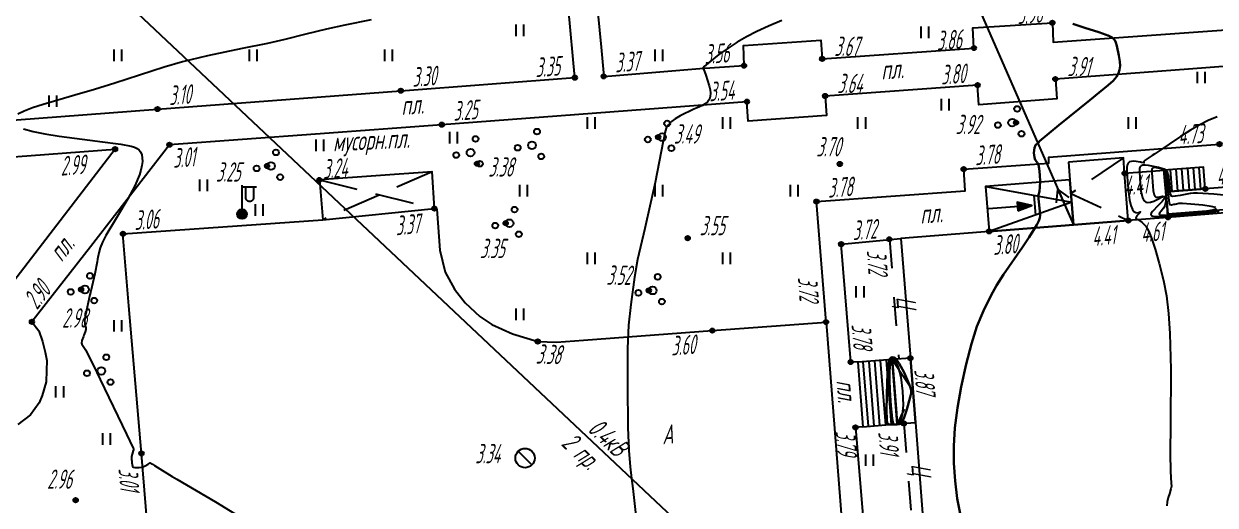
# Model space of a CAD drawing. Extents: x 1233805 to 1234355, y 654698 to 655114.
# Drawn here: x 1233992.5 to 1234054.2, y 654755.6 to 654780.5 of the extents above; entities that cross this region are included whole.
import ezdxf

# ---------------------------------------------------------------- set-up
doc = ezdxf.new("R2010")
doc.units = 0
doc.linetypes.add('ИИDash_15_15', pattern=[3, 1.5, -1.5])
doc.linetypes.add('ИИDash_20_10', pattern=[3, 2, -1])
for name, color, linetype, lineweight in [('ИИ_ГОРИЗОНТАЛИ_ОСН', 32, 'Continuous', 25), ('ИИ_ГОРИЗОНТАЛИ_УТОЛЩ', 32, 'Continuous', 30), ('ИИ_ДОРОГИ_АД', 7, 'Continuous', 25), ('ИИ_ЛЭП_НН', 250, 'Continuous', 25), ('ИИ_ОТМЕТКИ', 7, 'Continuous', 25), ('ИИ_СООРУЖЕНИЕ', 7, 'Continuous', 25), ('ИИ_СТРОЕНИЕ', 7, 'Continuous', 25), ('ИИ_ТРУБОПРОВОДЫ', 7, 'Continuous', 25), ('ИИ_УГОДЬЯ', 7, 'Continuous', 25)]:
    doc.layers.add(name, color=color, linetype=linetype, lineweight=lineweight)
doc.styles.add('VNIPISIMPLEXCUR', font='simplex.shx', dxfattribs={"width": 0.8, "oblique": 15})
doc.styles.add('ГОСТ 2.304 КУРСИВ', font='cs_gost2304.shx', dxfattribs={"oblique": 15})

# ---------------------------------------------------------------- blocks, each defined once
blk = doc.blocks.new('ИИ05401')
at = {"color": 0, "linetype": 'Continuous', "lineweight": 25}
for points in [[(-0.4, 1.2), (-0.4, 0)], [(0.4, 1.2), (0.4, 0)]]:
    blk.add_lwpolyline(points, dxfattribs=at)
blk = doc.blocks.new('ИИ05394')
at = {"color": 0, "linetype": 'Continuous', "lineweight": 25}
for centre, radius in [((0.52, 1.41), 0.3), ((-1.48, -0.25), 0.3), ((0, 0), 0.4), ((0.96, -1.15), 0.3)]:
    blk.add_circle(centre, radius, dxfattribs=at)
blk = doc.blocks.new('ИИ0511013')
at = {"linetype": 'Continuous', "lineweight": 25}
h = blk.add_hatch(color=0, dxfattribs=at)
edge = h.paths.add_edge_path()
edge.add_arc((0, 0), 0.5, 0, 360)
at = {"color": 0, "linetype": 'Continuous', "lineweight": 25, "flags": 128}
for points in [[(0, 0.5), (0, 3)], [(0, 2.81), (1.5, 2.81)], [(1.18, 2.81), (1.18, 1.71), (1.17, 1.62), (1.14, 1.53), (1.1, 1.46), (1.03, 1.39), (0.96, 1.35), (0.87, 1.32), (0.78, 1.31), (0.69, 1.32), (0.61, 1.35), (0.53, 1.39), (0.47, 1.46), (0.42, 1.53), (0.39, 1.62), (0.38, 1.71), (0.38, 2.81)]]:
    blk.add_lwpolyline(points, dxfattribs=at)
at = {"color": 0, "linetype": 'Continuous', "lineweight": 25}
blk.add_circle((0, 0), 0.5, dxfattribs=at)
blk = doc.blocks.new('ИИ04101')
at = {"linetype": 'Continuous'}
blk.add_hatch(color=0, dxfattribs=at).paths.add_polyline_path([(5, -0.44), (7.5, 0), (5, 0.44)])
at = {"color": 0, "linetype": 'Continuous', "flags": 128}
blk.add_lwpolyline([(7.5, 0), (0, 0)], dxfattribs=at)
blk.add_lwpolyline([(5, -0.44), (7.5, 0), (5, 0.44)], close=True, dxfattribs=at)
blk = doc.blocks.new('ИИ051171')
at = {"color": 0, "linetype": 'Continuous', "lineweight": 25, "flags": 128}
blk.add_lwpolyline([(0.71, -0.71), (-0.71, 0.71)], dxfattribs=at)
at = {"color": 0, "linetype": 'Continuous', "lineweight": 25}
blk.add_circle((0, 0), 1, dxfattribs=at)
at = {"color": 0, "linetype": 'Continuous', "style": 'VNIPISIMPLEXCUR', "oblique": 15, "width": 0.8}
for tag, p in [('NUMBER', (1.7, -1)), ('HATCH', (1.7, -4.4)), ('HEIGHT', (1.7, -7.8)), ('TOP1', (1.7, -11.2)), ('TOP2', (1.7, -14.6)), ('TOP3', (1.7, -18)), ('TOP4', (1.7, -21.4)), ('TOP5', (1.7, -24.8)), ('BOTTOM', (1.7, -28.2))]:
    blk.add_attdef(tag, p, '', height=2, dxfattribs=at)
blk = doc.blocks.new('ИИ051144')
at = {"color": 0, "linetype": 'Continuous', "lineweight": 25, "flags": 128}
for points in [[(4, 0), (0, 0)], [(2.78, 0.71), (4, 0), (2.78, -0.71)]]:
    blk.add_lwpolyline(points, dxfattribs=at)
blk = doc.blocks.new('PICKET')
at = {"color": 0, "linetype": 'Continuous', "lineweight": 25}
for p, q in [((-0.23, 0), (0.23, 0)), ((0, 0.23), (0, -0.23))]:
    blk.add_line(p, q, dxfattribs=at)
blk.add_circle((0, 0), 0.23, dxfattribs=at)
at = {"color": 0, "linetype": 'Continuous', "style": 'VNIPISIMPLEXCUR', "oblique": 15, "width": 0.8}
blk.add_attdef('OTMETKA', (1.25, 0.3), '', height=2, dxfattribs=at)
at = {"color": 8, "linetype": 'Continuous', "style": 'VNIPISIMPLEXCUR', "oblique": 15, "width": 0.8, "flags": 1}
blk.add_attdef('NOMER', (1.25, -2.7), '', height=2, dxfattribs=at)

msp = doc.modelspace()

# ---------------------------------------------------------------- linework, layer by layer
at = {"layer": 'ИИ_ГОРИЗОНТАЛИ_ОСН', "flags": 128}
for points, elevation in [([(1234010.492, 654780.72), (1234009.117, 654780.448), (1234008.167, 654780.238), (1234007.104, 654779.969), (1234006.024, 654779.694), (1234005.114, 654779.486), (1234003.814, 654779.224), (1234002.005, 654778.854), (1234000.718, 654778.544), (1233999.768, 654778.267), (1233998.497, 654777.85), (1233997.223, 654777.429), (1233996.169, 654777.105), (1233995.139, 654776.811), (1233993.504, 654776.333), (1233992.959, 654776.154), (1233992.53, 654775.992), (1233992.194, 654775.839)], 3), ([(1234031.74, 654780.68), (1234031.056, 654780.394), (1234030.446, 654780.114), (1234029.914, 654779.841), (1234029.437, 654779.565), (1234028.959, 654779.255), (1234028.483, 654778.915), (1234028.012, 654778.546), (1234027.721, 654778.293), (1234027.677, 654778.236), (1234027.674, 654778.195), (1234027.733, 654778.032), (1234027.802, 654777.855), (1234027.99, 654777.301), (1234028.038, 654777.088), (1234028.056, 654776.914), (1234028.042, 654776.752), (1234027.992, 654776.609), (1234027.906, 654776.484), (1234027.783, 654776.372), (1234027.631, 654776.279), (1234027.369, 654776.163), (1234027.194, 654776.088), (1234026.48, 654775.747), (1234026.221, 654775.593), (1234026.027, 654775.449), (1234025.871, 654775.285), (1234025.764, 654775.098), (1234025.69, 654774.864), (1234025.614, 654774.472), (1234025.606, 654774.429), (1234025.19, 654772.296), (1234024.717, 654770.226), (1234024.645, 654769.919), (1234024.278, 654768.308), (1234024.117, 654767.395), (1234023.926, 654765.97), (1234023.813, 654764.899), (1234023.758, 654763.693), (1234023.747, 654761.811), (1234023.779, 654759.615), (1234023.824, 654758.424), (1234023.891, 654757.567), (1234023.965, 654756.964), (1234024.032, 654756.442), (1234024.233, 654754.589)], 3.5), ([(1234054.287, 654775.7), (1234053.821, 654775.5), (1234053.379, 654775.276), (1234052.899, 654775.002), (1234052.386, 654774.681), (1234051.793, 654774.284), (1234051.412, 654774.022), (1234051.053, 654773.778), (1234050.912, 654773.686), (1234050.553, 654773.444), (1234050.479, 654773.375), (1234050.484, 654773.336), (1234050.486, 654773.334), (1234050.496, 654773.318), (1234050.481, 654773.312), (1234050.368, 654773.328), (1234050.315, 654773.339), (1234049.96, 654773.393), (1234049.837, 654773.386), (1234049.746, 654773.357), (1234049.676, 654773.295), (1234049.629, 654773.198), (1234049.606, 654773.067), (1234049.605, 654772.891), (1234049.643, 654772.341), (1234049.693, 654771.807), (1234049.749, 654771.403), (1234049.817, 654771.096), (1234049.895, 654770.891), (1234049.971, 654770.791), (1234050.064, 654770.736), (1234050.172, 654770.728), (1234050.294, 654770.766), (1234050.312, 654770.772), (1234050.27, 654770.73), (1234050.113, 654770.564), (1234050.065, 654770.46), (1234050.09, 654770.419), (1234050.172, 654770.373), (1234050.404, 654770.23), (1234050.587, 654770.024), (1234050.738, 654769.75), (1234050.895, 654769.361), (1234051.065, 654768.845), (1234051.278, 654768.106), (1234051.504, 654767.226), (1234051.657, 654766.418), (1234051.767, 654765.509), (1234051.836, 654764.478), (1234051.876, 654762.604), (1234051.86, 654759.781), (1234051.847, 654758.275), (1234051.861, 654757.335), (1234051.902, 654756.718), (1234051.91, 654756.576), (1234051.883, 654756.425), (1234051.805, 654756.181), (1234051.74, 654755.987), (1234051.683, 654755.758), (1234051.669, 654755.547)], 4.5), ([(1233992.491, 654775.065), (1233992.98, 654774.939), (1233993.592, 654774.816), (1233994.336, 654774.692), (1233996.326, 654774.43), (1233996.445, 654774.416), (1233997.521, 654774.279), (1233998.055, 654774.179), (1233998.237, 654774.122), (1233998.374, 654774.056), (1233998.475, 654773.975), (1233998.551, 654773.873), (1233998.608, 654773.734), (1233998.639, 654773.57), (1233998.642, 654773.38), (1233998.618, 654773.168), (1233998.566, 654772.936), (1233998.488, 654772.683), (1233998.255, 654772.126), (1233997.89, 654771.446), (1233997.299, 654770.465), (1233996.748, 654769.545), (1233996.577, 654769.211), (1233996.458, 654768.919), (1233996.381, 654768.653), (1233996.321, 654768.321), (1233996.298, 654768.179), (1233996.179, 654767.571), (1233995.971, 654766.66), (1233995.926, 654766.47), (1233995.692, 654765.438), (1233995.647, 654765.145), (1233995.656, 654764.967), (1233995.68, 654764.881), (1233995.709, 654764.771), (1233995.713, 654764.684), (1233995.686, 654764.563), (1233995.612, 654764.381), (1233995.588, 654764.327), (1233995.51, 654764.117), (1233995.493, 654763.98), (1233995.513, 654763.915), (1233995.571, 654763.824), (1233995.707, 654763.608), (1233996.279, 654762.447), (1233996.451, 654762.087), (1233997.813, 654759.258), (1233998.173, 654758.536), (1233998.185, 654758.514), (1233998.188, 654758.468), (1233998.187, 654758.464), (1233998.182, 654758.449), (1233998.155, 654758.367), (1233998.147, 654758.346), (1233998.076, 654758.106), (1233998.084, 654757.92), (1233998.091, 654757.876), (1233998.104, 654757.78), (1233998.133, 654757.602), (1233998.163, 654757.553), (1233998.243, 654757.542), (1233998.257, 654757.542), (1233998.278, 654757.541), (1233998.481, 654757.54), (1233998.636, 654757.561), (1233998.793, 654757.617), (1233998.948, 654757.709), (1233998.992, 654757.744), (1233999.045, 654757.77), (1233999.165, 654757.71), (1233999.263, 654757.646), (1233999.413, 654757.548), (1234000.177, 654757.074), (1234000.42, 654756.935), (1234002.422, 654755.754), (1234004.172, 654754.687)], 3), ([(1234055.325, 654771.567), (1234054.105, 654771.687), (1234053.259, 654771.745), (1234053.046, 654771.747), (1234052.912, 654771.731), (1234052.876, 654771.724), (1234052.626, 654771.676), (1234052.451, 654771.643), (1234052.362, 654771.627), (1234052.112, 654771.58), (1234052.107, 654771.578), (1234051.979, 654771.562), (1234051.909, 654771.586), (1234051.871, 654771.664), (1234051.851, 654771.822), (1234051.851, 654771.822), (1234051.82, 654772.204), (1234051.777, 654772.589), (1234051.713, 654772.821), (1234051.661, 654772.903), (1234051.588, 654772.961), (1234051.298, 654773.054), (1234051.277, 654773.059), (1234051.242, 654773.067), (1234050.73, 654773.178), (1234050.558, 654773.197), (1234050.432, 654773.192), (1234050.338, 654773.157), (1234050.278, 654773.091), (1234050.252, 654772.993), (1234050.252, 654772.842), (1234050.297, 654772.225), (1234050.334, 654771.86), (1234050.418, 654771.5), (1234050.492, 654771.358), (1234050.584, 654771.276), (1234050.584, 654771.276), (1234050.693, 654771.25), (1234050.833, 654771.269), (1234051.004, 654771.332), (1234051.237, 654771.451), (1234051.406, 654771.538), (1234051.521, 654771.569), (1234051.552, 654771.56), (1234051.565, 654771.534), (1234051.531, 654771.441), (1234051.425, 654771.304), (1234051.223, 654771.101), (1234050.931, 654770.796), (1234050.868, 654770.699), (1234050.851, 654770.627), (1234050.877, 654770.582), (1234050.943, 654770.551), (1234051.217, 654770.53), (1234051.729, 654770.556), (1234052.701, 654770.64), (1234054.384, 654770.806)], 5), ([(1234054.204, 654770.997), (1234053.969, 654771.058), (1234053.533, 654771.12), (1234052.919, 654771.18), (1234052.493, 654771.209), (1234052.319, 654771.202), (1234052.301, 654771.199), (1234052.175, 654771.174), (1234052.087, 654771.158), (1234052.042, 654771.15), (1234051.917, 654771.126), (1234051.916, 654771.126), (1234051.849, 654771.135), (1234051.807, 654771.224), (1234051.741, 654771.809), (1234051.741, 654771.813), (1234051.688, 654772.471), (1234051.662, 654772.74), (1234051.627, 654772.875), (1234051.564, 654772.946), (1234051.418, 654772.992), (1234051.407, 654772.995), (1234051.39, 654772.999), (1234051.132, 654773.055), (1234050.982, 654773.062), (1234050.93, 654773.041), (1234050.902, 654772.996), (1234050.898, 654772.793), (1234050.95, 654772.11), (1234050.974, 654771.86), (1234051.018, 654771.655), (1234051.055, 654771.58), (1234051.102, 654771.538), (1234051.102, 654771.538), (1234051.185, 654771.526), (1234051.319, 654771.556), (1234051.446, 654771.585), (1234051.524, 654771.576), (1234051.588, 654771.509), (1234051.619, 654771.386), (1234051.61, 654771.233), (1234051.563, 654771.082), (1234051.494, 654770.96), (1234051.382, 654770.812), (1234051.301, 654770.705), (1234051.281, 654770.647), (1234051.327, 654770.609), (1234051.465, 654770.598), (1234052.212, 654770.653), (1234053.666, 654770.811), (1234054.061, 654770.878), (1234054.238, 654770.939)], 5.5)]:
    msp.add_lwpolyline(points, dxfattribs=dict(at, elevation=elevation))
for points, elevation in [([(1234037.334, 654761.552), (1234037.382, 654760.723), (1234037.449, 654760.077), (1234037.506, 654759.834), (1234037.538, 654759.787), (1234037.581, 654759.775), (1234037.583, 654759.775), (1234037.623, 654759.773), (1234037.717, 654759.773), (1234037.809, 654759.811), (1234037.886, 654759.929), (1234037.945, 654760.089), (1234037.99, 654760.286), (1234038.036, 654760.764), (1234038.014, 654761.493), (1234037.921, 654762.212), (1234037.802, 654762.669), (1234037.726, 654762.861), (1234037.64, 654763.025), (1234037.542, 654763.153), (1234037.458, 654763.187), (1234037.416, 654763.169), (1234037.386, 654763.117), (1234037.344, 654762.88), (1234037.326, 654762.541), (1234037.322, 654762.084), (1234037.334, 654761.552)], 4.5), ([(1234037.499, 654762.558), (1234037.674, 654760.343), (1234037.718, 654759.79), (1234037.718, 654759.79), (1234037.719, 654759.79), (1234037.72, 654759.79), (1234037.722, 654759.791), (1234037.68, 654760.35), (1234037.505, 654762.565), (1234037.459, 654763.124), (1234037.457, 654763.126), (1234037.456, 654763.122), (1234037.457, 654763.098), (1234037.468, 654762.951), (1234037.499, 654762.558)], 5)]:
    msp.add_lwpolyline(points, close=True, dxfattribs=dict(at, elevation=elevation))
at = {"layer": 'ИИ_ГОРИЗОНТАЛИ_УТОЛЩ', "elevation": 4, "flags": 128}
msp.add_lwpolyline([(1234046.8, 654780.512), (1234047.423, 654780.31), (1234048.159, 654780.07), (1234048.531, 654779.936), (1234048.616, 654779.904), (1234048.639, 654779.896), (1234048.842, 654779.805), (1234048.918, 654779.74), (1234048.979, 654779.661), (1234049.04, 654779.539), (1234049.094, 654779.376), (1234049.195, 654778.87), (1234049.24, 654778.557), (1234049.252, 654778.326), (1234049.232, 654778.124), (1234049.178, 654777.948), (1234049.071, 654777.762), (1234048.896, 654777.563), (1234048.634, 654777.326), (1234048.171, 654776.948), (1234047.69, 654776.561), (1234046.075, 654775.256), (1234045.091, 654774.426), (1234045.046, 654774.386), (1234045.03, 654774.373), (1234044.872, 654774.219), (1234044.818, 654774.083), (1234044.796, 654773.821), (1234044.816, 654773.586), (1234044.857, 654773.475), (1234044.932, 654773.373), (1234044.968, 654773.33), (1234045.027, 654773.211), (1234045.067, 654773.016), (1234045.102, 654772.684), (1234045.116, 654772.351), (1234045.107, 654772.076), (1234045.079, 654771.825), (1234045.038, 654771.66), (1234045.034, 654771.648), (1234045.037, 654771.445), (1234045.1, 654770.813), (1234045.105, 654770.769), (1234045.119, 654770.597), (1234045.105, 654770.467), (1234045.054, 654770.304), (1234044.951, 654770.095), (1234044.547, 654769.458), (1234044.194, 654768.953), (1234043.225, 654767.535), (1234042.865, 654766.958), (1234042.565, 654766.433), (1234042.178, 654765.651), (1234041.847, 654764.831), (1234041.557, 654763.937), (1234041.281, 654762.887), (1234041.025, 654761.721), (1234040.834, 654760.621), (1234040.708, 654759.594), (1234040.648, 654758.644), (1234040.652, 654757.758), (1234040.712, 654756.846), (1234040.829, 654755.929), (1234040.993, 654755.067)], dxfattribs=at)
at = {"layer": 'ИИ_ГОРИЗОНТАЛИ_УТОЛЩ', "flags": 128}
for points, elevation in [([(1234051.621, 654771.801), (1234051.621, 654771.801), (1234051.642, 654771.615), (1234051.701, 654770.86), (1234051.711, 654770.667), (1234051.711, 654770.667), (1234051.724, 654770.667), (1234051.75, 654770.67), (1234051.732, 654770.673), (1234051.725, 654770.673), (1234051.724, 654770.673), (1234051.724, 654770.673), (1234051.723, 654770.673), (1234051.722, 654770.673), (1234051.721, 654770.673), (1234051.721, 654770.673), (1234051.705, 654770.862), (1234051.661, 654771.409), (1234051.63, 654771.803), (1234051.557, 654772.739), (1234051.557, 654772.739), (1234051.541, 654772.929), (1234051.538, 654772.931), (1234051.538, 654772.931), (1234051.538, 654772.931), (1234051.531, 654772.932), (1234051.544, 654772.743), (1234051.558, 654772.572), (1234051.604, 654771.994), (1234051.604, 654771.994), (1234051.614, 654771.861), (1234051.619, 654771.809), (1234051.621, 654771.801)], 6), ([(1234037.168, 654760.546), (1234037.177, 654759.99), (1234037.194, 654759.874), (1234037.224, 654759.811), (1234037.293, 654759.771), (1234037.417, 654759.76), (1234037.447, 654759.76), (1234037.528, 654759.757), (1234037.714, 654759.757), (1234037.814, 654759.778), (1234037.897, 654759.832), (1234037.975, 654759.927), (1234038.051, 654760.066), (1234038.221, 654760.534), (1234038.393, 654761.177), (1234038.431, 654761.381), (1234038.435, 654761.524), (1234038.408, 654761.665), (1234038.337, 654761.859), (1234038.071, 654762.453), (1234037.821, 654762.926), (1234037.719, 654763.079), (1234037.627, 654763.181), (1234037.543, 654763.236), (1234037.458, 654763.249), (1234037.375, 654763.213), (1234037.315, 654763.109), (1234037.268, 654762.92), (1234037.232, 654762.639), (1234037.194, 654761.983), (1234037.175, 654761.218), (1234037.168, 654760.546)], 4)]:
    msp.add_lwpolyline(points, close=True, dxfattribs=dict(at, elevation=elevation))
at = {"layer": 'ИИ_ДОРОГИ_АД', "flags": 128}
for points in [[(1233981.255, 654804.165), (1233976.201, 654797.474), (1233977.097, 654780.583), (1233977.198, 654778.809), (1233977.443, 654774.406), (1233988.26, 654775.245), (1233999.428, 654776.096), (1234012.021, 654777.044), (1234021.026, 654777.722), (1234020.367, 654784.861)], [(1234020.316, 654786.444), (1234020.388, 654786.429), (1234021.121, 654786.184), (1234021.742, 654785.37), (1234021.915, 654784.616), (1234022.001, 654783.369), (1234022.389, 654779.292), (1234022.526, 654777.786), (1234027.499, 654778.201), (1234029.787, 654778.344), (1234029.756, 654779.381), (1234033.756, 654779.669), (1234033.834, 654778.694), (1234041.689, 654779.253), (1234041.626, 654780.296), (1234045.75, 654780.563), (1234045.789, 654779.562), (1234058.144, 654780.443)], [(1234058.196, 654778.569), (1234052.794, 654778.161), (1234045.903, 654777.648), (1234045.987, 654776.631), (1234041.943, 654776.31), (1234041.879, 654777.332), (1234033.989, 654776.772), (1234034.056, 654775.758), (1234030.002, 654775.467), (1234029.938, 654776.478), (1234014.145, 654775.287), (1234007.612, 654774.801), (1234000.044, 654774.248), (1233995.948, 654768.969), (1233992.923, 654765.08), (1233993.277, 654764.614), (1233993.464, 654764.063), (1233993.613, 654763.513), (1233993.697, 654763.069), (1233993.687, 654762.566), (1233993.659, 654761.978), (1233993.456, 654761.266), (1233993.292, 654760.881), (1233992.859, 654760.26), (1233992.187, 654759.759)], [(1234034.032, 654765.067), (1234033.536, 654771.306), (1234041.239, 654771.867), (1234041.158, 654772.984), (1234045.574, 654773.297), (1234045.564, 654773.61), (1234054.404, 654774.279)], [(1234013.756, 654770.944), (1234013.89, 654770.904), (1234014.034, 654768.791), (1234014.317, 654767.657), (1234014.792, 654766.775), (1234015.357, 654766.062), (1234016.104, 654765.35), (1234016.734, 654764.946), (1234017.796, 654764.458), (1234019.111, 654764.058), (1234020.078, 654764.024), (1234021.484, 654764.126), (1234028.142, 654764.625), (1234034.032, 654765.067), (1234034.911, 654753.826)], [(1234001.648, 654701.533), (1234002.039, 654702.113), (1234002.917, 654704.659), (1234002.932, 654705.077), (1234002.927, 654705.421), (1234002.785, 654706.518), (1234001.077, 654727.725), (1233999.705, 654744.755), (1233998.596, 654758.267), (1233997.947, 654765.912), (1233997.638, 654769.635), (1234007.977, 654770.363)], [(1234035.676, 654762.985), (1234035.312, 654763), (1234034.817, 654769.102), (1234037.911, 654769.401)], [(1234035.938, 654759.65), (1234035.557, 654759.613), (1234036.013, 654754.235), (1234036.223, 654754.263)]]:
    msp.add_lwpolyline(points, dxfattribs=at)
msp.add_lwpolyline([(1233985.363, 654758.566), (1233981.466, 654767.315), (1233978.913, 654772.631), (1233997.23, 654774.02)], close=True, dxfattribs=at)
at = {"layer": 'ИИ_ДОРОГИ_АД', "linetype": 'ИИDash_15_15', "flags": 128}
for points in [[(1234037.313, 654769.354), (1234037.801, 654763.152)], [(1234038.063, 654759.817), (1234038.486, 654754.441)]]:
    msp.add_lwpolyline(points, dxfattribs=at)
at = {"layer": 'ИИ_ЛЭП_НН', "flags": 128}
for points in [[(1233971.971, 654794.822), (1233997.198, 654782.193), (1234032.639, 654748.781)], [(1234039.19, 654787.606), (1234046.84, 654770.104)]]:
    msp.add_lwpolyline(points, dxfattribs=at)
at = {"layer": 'ИИ_СООРУЖЕНИЕ'}
msp.add_lwpolyline([(1234013.756, 654770.944), (1234013.651, 654772.849), (1234007.807, 654772.425), (1234007.977, 654770.363)], close=True, dxfattribs=at)
at = {"layer": 'ИИ_СООРУЖЕНИЕ', "linetype": 'ИИDash_20_10'}
for points in [[(1234013.651, 654772.849), (1234007.977, 654770.363)], [(1234007.807, 654772.425), (1234013.756, 654770.944)]]:
    msp.add_lwpolyline(points, dxfattribs=at)
at = {"layer": 'ИИ_СТРОЕНИЕ'}
for points in [[(1234046.585, 654773.345), (1234046.657, 654772.431), (1234046.84, 654770.104), (1234049.68, 654770.327), (1234049.488, 654772.769), (1234049.425, 654773.569)], [(1234049.68, 654770.327), (1234049.488, 654772.769), (1234051.54, 654772.93), (1234051.629, 654771.805), (1234051.718, 654770.667), (1234051.732, 654770.488)], [(1234051.54, 654772.93), (1234051.629, 654771.805), (1234053.664, 654771.965), (1234053.576, 654773.091)], [(1234046.84, 654770.104), (1234046.657, 654772.431), (1234042.293, 654772.088), (1234042.476, 654769.76)], [(1234060.835, 654771.385), (1234060.745, 654772.522), (1234053.664, 654771.965), (1234051.629, 654771.805), (1234051.718, 654770.667)], [(1234037.72, 654759.79), (1234037.457, 654763.125), (1234035.676, 654762.985), (1234035.938, 654759.65)], [(1234037.457, 654763.125), (1234037.72, 654759.79), (1234038.662, 654759.864), (1234038.399, 654763.199)]]:
    msp.add_lwpolyline(points, close=True, dxfattribs=at)
at = {"layer": 'ИИ_СТРОЕНИЕ', "linetype": 'ИИDash_20_10', "flags": 128}
for points in [[(1234049.425, 654773.569), (1234046.713, 654771.724), (1234049.68, 654770.327)], [(1234037.457, 654763.125), (1234038.53, 654761.531), (1234037.72, 654759.79)]]:
    msp.add_lwpolyline(points, dxfattribs=at)
at = {"layer": 'ИИ_СТРОЕНИЕ'}
for points in [[(1234051.839, 654772.954), (1234051.928, 654771.829)], [(1234052.138, 654772.978), (1234052.227, 654771.852)], [(1234052.437, 654773.001), (1234052.526, 654771.876)], [(1234052.736, 654773.025), (1234052.825, 654771.899)], [(1234053.035, 654773.048), (1234053.124, 654771.923)], [(1234053.335, 654773.072), (1234053.423, 654771.946)], [(1234042.293, 654772.088), (1234046.749, 654771.267), (1234042.476, 654769.76)], [(1234044.794, 654771.627), (1234044.875, 654770.606)], [(1234055.337, 654770.772), (1234051.732, 654770.488), (1234049.68, 654770.327), (1234046.84, 654770.104), (1234042.476, 654769.76), (1234037.911, 654769.401), (1234038.399, 654763.199), (1234038.662, 654759.864), (1234039.084, 654754.488), (1234039.349, 654751.12), (1234039.491, 654749.32), (1234040.835, 654732.231), (1234040.991, 654730.245), (1234041.235, 654727.156), (1234041.448, 654724.448), (1234041.688, 654721.397), (1234041.938, 654718.215), (1234042.42, 654712.084), (1234046.975, 654712.443), (1234051.28, 654712.781), (1234054.274, 654713.017)], [(1234036.224, 654759.672), (1234035.962, 654763.007)], [(1234036.523, 654759.696), (1234036.261, 654763.031)], [(1234036.822, 654759.719), (1234036.56, 654763.054)], [(1234037.121, 654759.743), (1234036.859, 654763.078)], [(1234037.42, 654759.766), (1234037.158, 654763.101)]]:
    msp.add_lwpolyline(points, dxfattribs=at)

# ---------------------------------------------------------------- block references
at = {"layer": 'ИИ_ЛЭП_НН', "xscale": 0.5, "yscale": 0.5, "zscale": 0.5}
msp.add_blockref('ИИ0511013', (1234003.803, 654770.658, -11.67), dxfattribs=at)
at = {"layer": 'ИИ_ЛЭП_НН', "xscale": 0.5, "yscale": 0.5, "zscale": 0.5, "rotation": 113.61006487}
msp.add_blockref('ИИ051144', (1234046.84, 654770.104), dxfattribs=at)
at = {"layer": 'ИИ_ОТМЕТКИ'}
ref = msp.add_blockref('PICKET', (1234045.75, 654780.563, 3.982), dxfattribs=dict(at, xscale=0.5, yscale=0.5, zscale=0.5))
ref.add_attrib('OTMETKA', '3.98', (1234043.955, 654780.489, 3.982), dxfattribs={"layer": '0', "color": 0, "linetype": 'Continuous', "height": 1, "rotation": 3.70937, "style": 'ГОСТ 2.304 КУРСИВ', "oblique": 15, "width": 0.65})
ref = msp.add_blockref('PICKET', (1234041.689, 654779.253, 3.858), dxfattribs=dict(at, xscale=0.5, yscale=0.5, zscale=0.5))
ref.add_attrib('OTMETKA', '3.86', (1234039.78, 654779.129, 3.858), dxfattribs={"layer": '0', "color": 0, "linetype": 'Continuous', "height": 1, "rotation": 4.07229, "style": 'ГОСТ 2.304 КУРСИВ', "oblique": 15, "width": 0.65})
ref = msp.add_blockref('PICKET', (1234033.834, 654778.694, 3.67), dxfattribs=dict(at, xscale=0.5, yscale=0.5, zscale=0.5))
ref.add_attrib('OTMETKA', '3.67', (1234034.459, 654778.844, 3.67), dxfattribs={"layer": '0', "color": 0, "linetype": 'Continuous', "height": 1, "style": 'ГОСТ 2.304 КУРСИВ', "oblique": 15, "width": 0.65})
ref = msp.add_blockref('PICKET', (1234022.526, 654777.786, 3.37), dxfattribs=dict(at, xscale=0.5, yscale=0.5, zscale=0.5))
ref.add_attrib('OTMETKA', '3.37', (1234023.136, 654777.987, 3.37), dxfattribs={"layer": '0', "color": 0, "linetype": 'Continuous', "height": 1, "rotation": 4.76987, "style": 'ГОСТ 2.304 КУРСИВ', "oblique": 15, "width": 0.65})
ref = msp.add_blockref('PICKET', (1234029.787, 654778.344, 3.557), dxfattribs=dict(at, xscale=0.5, yscale=0.5, zscale=0.5))
ref.add_attrib('OTMETKA', '3.56', (1234027.754, 654778.432, 3.557), dxfattribs={"layer": '0', "color": 0, "linetype": 'Continuous', "height": 1, "rotation": 3.57254, "style": 'ГОСТ 2.304 КУРСИВ', "oblique": 15, "width": 0.65})
ref = msp.add_blockref('PICKET', (1234012.021, 654777.044, 3.3), dxfattribs=dict(at, xscale=0.5, yscale=0.5, zscale=0.5))
ref.add_attrib('OTMETKA', '3.30', (1234012.633, 654777.241, 3.3), dxfattribs={"layer": '0', "color": 0, "linetype": 'Continuous', "height": 1, "rotation": 4.31238, "style": 'ГОСТ 2.304 КУРСИВ', "oblique": 15, "width": 0.65})
ref = msp.add_blockref('PICKET', (1234021.026, 654777.722, 3.346), dxfattribs=dict(at, xscale=0.5, yscale=0.5, zscale=0.5))
ref.add_attrib('OTMETKA', '3.35', (1234019.012, 654777.743, 3.346), dxfattribs={"layer": '0', "color": 0, "linetype": 'Continuous', "height": 1, "rotation": 4.31029, "style": 'ГОСТ 2.304 КУРСИВ', "oblique": 15, "width": 0.65})
ref = msp.add_blockref('PICKET', (1234041.879, 654777.332, 3.801), dxfattribs=dict(at, xscale=0.5, yscale=0.5, zscale=0.5))
ref.add_attrib('OTMETKA', '3.80', (1234040.004, 654777.361, 3.801), dxfattribs={"layer": '0', "color": 0, "linetype": 'Continuous', "height": 1, "rotation": 4.06049, "style": 'ГОСТ 2.304 КУРСИВ', "oblique": 15, "width": 0.65})
ref = msp.add_blockref('PICKET', (1234045.903, 654777.648, 3.906), dxfattribs=dict(at, xscale=0.5, yscale=0.5, zscale=0.5))
ref.add_attrib('OTMETKA', '3.91', (1234046.528, 654777.798, 3.906), dxfattribs={"layer": '0', "color": 0, "linetype": 'Continuous', "height": 1, "style": 'ГОСТ 2.304 КУРСИВ', "oblique": 15, "width": 0.65})
ref = msp.add_blockref('PICKET', (1234033.989, 654776.772, 3.635), dxfattribs=dict(at, xscale=0.5, yscale=0.5, zscale=0.5))
ref.add_attrib('OTMETKA', '3.64', (1234034.614, 654776.922, 3.635), dxfattribs={"layer": '0', "color": 0, "linetype": 'Continuous', "height": 1, "style": 'ГОСТ 2.304 КУРСИВ', "oblique": 15, "width": 0.65})
ref = msp.add_blockref('PICKET', (1233999.428, 654776.096, 3.101), dxfattribs=dict(at, xscale=0.5, yscale=0.5, zscale=0.5))
ref.add_attrib('OTMETKA', '3.10', (1234000.04, 654776.292, 3.101), dxfattribs={"layer": '0', "color": 0, "linetype": 'Continuous', "height": 1, "rotation": 4.30261, "style": 'ГОСТ 2.304 КУРСИВ', "oblique": 15, "width": 0.65})
ref = msp.add_blockref('PICKET', (1234029.938, 654776.478, 3.539), dxfattribs=dict(at, xscale=0.5, yscale=0.5, zscale=0.5))
ref.add_attrib('OTMETKA', '3.54', (1234028.004, 654776.489, 3.539), dxfattribs={"layer": '0', "color": 0, "linetype": 'Continuous', "height": 1, "rotation": 4.31238, "style": 'ГОСТ 2.304 КУРСИВ', "oblique": 15, "width": 0.65})
ref = msp.add_blockref('PICKET', (1234014.145, 654775.287, 3.247), dxfattribs=dict(at, xscale=0.5, yscale=0.5, zscale=0.5))
ref.add_attrib('OTMETKA', '3.25', (1234014.757, 654775.484, 3.247), dxfattribs={"layer": '0', "color": 0, "linetype": 'Continuous', "height": 1, "rotation": 4.31238, "style": 'ГОСТ 2.304 КУРСИВ', "oblique": 15, "width": 0.65})
ref = msp.add_blockref('PICKET', (1234025.345, 654774.643, 3.494), dxfattribs=dict(at, xscale=0.5, yscale=0.5, zscale=0.5))
ref.add_attrib('OTMETKA', '3.49', (1234026.157, 654774.304, 3.494), dxfattribs={"layer": '0', "color": 0, "linetype": 'Continuous', "height": 1, "style": 'ГОСТ 2.304 КУРСИВ', "oblique": 15, "width": 0.65})
ref = msp.add_blockref('PICKET', (1234043.869, 654775.395, 3.921), dxfattribs=dict(at, xscale=0.5, yscale=0.5, zscale=0.5))
ref.add_attrib('OTMETKA', '3.92', (1234040.737, 654774.799, 3.921), dxfattribs={"layer": '0', "color": 0, "linetype": 'Continuous', "height": 1, "style": 'ГОСТ 2.304 КУРСИВ', "oblique": 15, "width": 0.65})
ref = msp.add_blockref('PICKET', (1234054.404, 654774.279, 4.725), dxfattribs=dict(at, xscale=0.5, yscale=0.5, zscale=0.5))
ref.add_attrib('OTMETKA', '4.73', (1234052.293, 654774.246, 4.725), dxfattribs={"layer": '0', "color": 0, "linetype": 'Continuous', "height": 1, "rotation": 4.32774, "style": 'ГОСТ 2.304 КУРСИВ', "oblique": 15, "width": 0.65})
ref = msp.add_blockref('PICKET', (1234034.745, 654773.251, 3.698), dxfattribs=dict(at, xscale=0.5, yscale=0.5, zscale=0.5))
ref.add_attrib('OTMETKA', '3.70', (1234033.528, 654773.643, 3.698), dxfattribs={"layer": '0', "color": 0, "linetype": 'Continuous', "height": 1, "style": 'ГОСТ 2.304 КУРСИВ', "oblique": 15, "width": 0.65})
ref = msp.add_blockref('PICKET', (1233997.23, 654774.02, 2.986), dxfattribs=dict(at, xscale=0.5, yscale=0.5, zscale=0.5))
ref.add_attrib('OTMETKA', '2.99', (1233994.426, 654772.646, 2.986), dxfattribs={"layer": '0', "color": 0, "linetype": 'Continuous', "height": 1, "rotation": 4.17933, "style": 'ГОСТ 2.304 КУРСИВ', "oblique": 15, "width": 0.65})
ref = msp.add_blockref('PICKET', (1234000.044, 654774.248, 3.011), dxfattribs=dict(at, xscale=0.5, yscale=0.5, zscale=0.5))
ref.add_attrib('OTMETKA', '3.01', (1234000.245, 654773.049, 3.011), dxfattribs={"layer": '0', "color": 0, "linetype": 'Continuous', "height": 1, "rotation": 4.17933, "style": 'ГОСТ 2.304 КУРСИВ', "oblique": 15, "width": 0.65})
ref = msp.add_blockref('PICKET', (1234041.158, 654772.984, 3.779), dxfattribs=dict(at, xscale=0.5, yscale=0.5, zscale=0.5))
ref.add_attrib('OTMETKA', '3.78', (1234041.77, 654773.179, 3.779), dxfattribs={"layer": '0', "color": 0, "linetype": 'Continuous', "height": 1, "rotation": 4.16711, "style": 'ГОСТ 2.304 КУРСИВ', "oblique": 15, "width": 0.65})
ref = msp.add_blockref('PICKET', (1234007.807, 654772.425, 3.239), dxfattribs=dict(at, xscale=0.5, yscale=0.5, zscale=0.5))
ref.add_attrib('OTMETKA', '3.24', (1234008.007, 654772.478, 3.239), dxfattribs={"layer": '0', "color": 0, "linetype": 'Continuous', "height": 1, "rotation": 4.15152, "style": 'ГОСТ 2.304 КУРСИВ', "oblique": 15, "width": 0.65})
ref = msp.add_blockref('PICKET', (1234015.96, 654773.265, 3.381), dxfattribs=dict(at, xscale=0.5, yscale=0.5, zscale=0.5))
ref.add_attrib('OTMETKA', '3.38', (1234016.549, 654772.596, 3.381), dxfattribs={"layer": '0', "color": 0, "linetype": 'Continuous', "height": 1, "style": 'ГОСТ 2.304 КУРСИВ', "oblique": 15, "width": 0.65})
ref = msp.add_blockref('PICKET', (1234005.097, 654773.147, 3.251), dxfattribs=dict(at, xscale=0.5, yscale=0.5, zscale=0.5))
ref.add_attrib('OTMETKA', '3.25', (1234002.448, 654772.34, 3.251), dxfattribs={"layer": '0', "color": 0, "linetype": 'Continuous', "height": 1, "style": 'ГОСТ 2.304 КУРСИВ', "oblique": 15, "width": 0.65})
ref = msp.add_blockref('PICKET', (1234049.488, 654772.769, 4.414), dxfattribs=dict(at, xscale=0.5, yscale=0.5, zscale=0.5))
ref.add_attrib('OTMETKA', '4.41', (1234049.501, 654771.626, 4.414), dxfattribs={"layer": '0', "color": 0, "linetype": 'Continuous', "height": 1, "rotation": 4.49777, "style": 'ГОСТ 2.304 КУРСИВ', "oblique": 15, "width": 0.65})
ref = msp.add_blockref('PICKET', (1234053.664, 654771.965, 4.865), dxfattribs=dict(at, xscale=0.5, yscale=0.5, zscale=0.5))
ref.add_attrib('OTMETKA', '4.87', (1234054.275, 654772.164, 4.865), dxfattribs={"layer": '0', "color": 0, "linetype": 'Continuous', "height": 1, "rotation": 4.49777, "style": 'ГОСТ 2.304 КУРСИВ', "oblique": 15, "width": 0.65})
ref = msp.add_blockref('PICKET', (1234033.536, 654771.306, 3.778), dxfattribs=dict(at, xscale=0.5, yscale=0.5, zscale=0.5))
ref.add_attrib('OTMETKA', '3.78', (1234034.148, 654771.501, 3.778), dxfattribs={"layer": '0', "color": 0, "linetype": 'Continuous', "height": 1, "rotation": 4.16711, "style": 'ГОСТ 2.304 КУРСИВ', "oblique": 15, "width": 0.65})
ref = msp.add_blockref('PICKET', (1234013.756, 654770.944, 3.368), dxfattribs=dict(at, xscale=0.5, yscale=0.5, zscale=0.5))
ref.add_attrib('OTMETKA', '3.37', (1234011.783, 654769.552, 3.368), dxfattribs={"layer": '0', "color": 0, "linetype": 'Continuous', "height": 1, "rotation": 5.73857, "style": 'ГОСТ 2.304 КУРСИВ', "oblique": 15, "width": 0.65})
ref = msp.add_blockref('PICKET', (1233997.638, 654769.635, 3.058), dxfattribs=dict(at, xscale=0.5, yscale=0.5, zscale=0.5))
ref.add_attrib('OTMETKA', '3.06', (1233998.251, 654769.829, 3.058), dxfattribs={"layer": '0', "color": 0, "linetype": 'Continuous', "height": 1, "rotation": 4.03051, "style": 'ГОСТ 2.304 КУРСИВ', "oblique": 15, "width": 0.65})
ref = msp.add_blockref('PICKET', (1234026.872, 654769.411, 3.55), dxfattribs=dict(at, xscale=0.5, yscale=0.5, zscale=0.5))
ref.add_attrib('OTMETKA', '3.55', (1234027.497, 654769.561, 3.55), dxfattribs={"layer": '0', "color": 0, "linetype": 'Continuous', "height": 1, "style": 'ГОСТ 2.304 КУРСИВ', "oblique": 15, "width": 0.65})
ref = msp.add_blockref('PICKET', (1234034.817, 654769.102, 3.715), dxfattribs=dict(at, xscale=0.5, yscale=0.5, zscale=0.5))
ref.add_attrib('OTMETKA', '3.72', (1234035.428, 654769.301, 3.715), dxfattribs={"layer": '0', "color": 0, "linetype": 'Continuous', "height": 1, "rotation": 4.49777, "style": 'ГОСТ 2.304 КУРСИВ', "oblique": 15, "width": 0.65})
ref = msp.add_blockref('PICKET', (1234049.68, 654770.327, 4.411), dxfattribs=dict(at, xscale=0.5, yscale=0.5, zscale=0.5))
ref.add_attrib('OTMETKA', '4.41', (1234047.832, 654769.001, 4.411), dxfattribs={"layer": '0', "color": 0, "linetype": 'Continuous', "height": 1, "rotation": 4.49777, "style": 'ГОСТ 2.304 КУРСИВ', "oblique": 15, "width": 0.65})
ref = msp.add_blockref('PICKET', (1234051.732, 654770.488, 4.607), dxfattribs=dict(at, xscale=0.5, yscale=0.5, zscale=0.5))
ref.add_attrib('OTMETKA', '4.61', (1234050.362, 654769.196, 4.607), dxfattribs={"layer": '0', "color": 0, "linetype": 'Continuous', "height": 1, "rotation": 4.49777, "style": 'ГОСТ 2.304 КУРСИВ', "oblique": 15, "width": 0.65})
ref = msp.add_blockref('PICKET', (1234017.45, 654770.185, 3.347), dxfattribs=dict(at, xscale=0.5, yscale=0.5, zscale=0.5))
ref.add_attrib('OTMETKA', '3.35', (1234016.112, 654768.378, 3.347), dxfattribs={"layer": '0', "color": 0, "linetype": 'Continuous', "height": 1, "style": 'ГОСТ 2.304 КУРСИВ', "oblique": 15, "width": 0.65})
ref = msp.add_blockref('PICKET', (1234042.476, 654769.76, 3.797), dxfattribs=dict(at, xscale=0.5, yscale=0.5, zscale=0.5))
ref.add_attrib('OTMETKA', '3.80', (1234042.703, 654768.536, 3.797), dxfattribs={"layer": '0', "color": 0, "linetype": 'Continuous', "height": 1, "rotation": 4.49777, "style": 'ГОСТ 2.304 КУРСИВ', "oblique": 15, "width": 0.65})
ref = msp.add_blockref('PICKET', (1234037.313, 654769.354, 3.717), dxfattribs=dict(at, xscale=0.5, yscale=0.5, zscale=0.5))
ref.add_attrib('OTMETKA', '3.72', (1234036.136, 654768.762, 3.717), dxfattribs={"layer": '0', "color": 0, "linetype": 'Continuous', "height": 1, "rotation": 274.49777, "style": 'ГОСТ 2.304 КУРСИВ', "oblique": 15, "width": 0.65})
ref = msp.add_blockref('PICKET', (1234024.857, 654766.703, 3.519), dxfattribs=dict(at, xscale=0.5, yscale=0.5, zscale=0.5))
ref.add_attrib('OTMETKA', '3.52', (1234022.659, 654766.993, 3.519), dxfattribs={"layer": '0', "color": 0, "linetype": 'Continuous', "height": 1, "style": 'ГОСТ 2.304 КУРСИВ', "oblique": 15, "width": 0.65})
ref = msp.add_blockref('PICKET', (1233992.923, 654765.08, 2.899), dxfattribs=dict(at, xscale=0.5, yscale=0.5, zscale=0.5))
ref.add_attrib('OTMETKA', '2.90', (1233993.188, 654765.665, 2.899), dxfattribs={"layer": '0', "color": 0, "linetype": 'Continuous', "height": 1, "rotation": 52.12329, "style": 'ГОСТ 2.304 КУРСИВ', "oblique": 15, "width": 0.65})
ref = msp.add_blockref('PICKET', (1234034.032, 654765.067, 3.721), dxfattribs=dict(at, xscale=0.5, yscale=0.5, zscale=0.5))
ref.add_attrib('OTMETKA', '3.72', (1234032.568, 654767.369, 3.721), dxfattribs={"layer": '0', "color": 0, "linetype": 'Continuous', "height": 1, "rotation": 274.54572, "style": 'ГОСТ 2.304 КУРСИВ', "oblique": 15, "width": 0.65})
ref = msp.add_blockref('PICKET', (1233995.47, 654766.753, 2.981), dxfattribs=dict(at, xscale=0.5, yscale=0.5, zscale=0.5))
ref.add_attrib('OTMETKA', '2.98', (1233994.487, 654764.779, 2.981), dxfattribs={"layer": '0', "color": 0, "linetype": 'Continuous', "height": 1, "style": 'ГОСТ 2.304 КУРСИВ', "oblique": 15, "width": 0.65})
ref = msp.add_blockref('PICKET', (1234035.312, 654763, 3.778), dxfattribs=dict(at, xscale=0.5, yscale=0.5, zscale=0.5))
ref.add_attrib('OTMETKA', '3.78', (1234035.346, 654764.931, 3.778), dxfattribs={"layer": '0', "color": 0, "linetype": 'Continuous', "height": 1, "rotation": 274.63466, "style": 'ГОСТ 2.304 КУРСИВ', "oblique": 15, "width": 0.65})
ref = msp.add_blockref('PICKET', (1234019.111, 654764.058, 3.378), dxfattribs=dict(at, xscale=0.5, yscale=0.5, zscale=0.5))
ref.add_attrib('OTMETKA', '3.38', (1234019.001, 654762.919, 3.378), dxfattribs={"layer": '0', "color": 0, "linetype": 'Continuous', "height": 1, "rotation": 357.97705, "style": 'ГОСТ 2.304 КУРСИВ', "oblique": 15, "width": 0.65})
ref = msp.add_blockref('PICKET', (1234028.142, 654764.625, 3.602), dxfattribs=dict(at, xscale=0.5, yscale=0.5, zscale=0.5))
ref.add_attrib('OTMETKA', '3.60', (1234026.035, 654763.329, 3.602), dxfattribs={"layer": '0', "color": 0, "linetype": 'Continuous', "height": 1, "rotation": 4.29001, "style": 'ГОСТ 2.304 КУРСИВ', "oblique": 15, "width": 0.65})
ref = msp.add_blockref('PICKET', (1234038.399, 654763.199, 3.869), dxfattribs=dict(at, xscale=0.5, yscale=0.5, zscale=0.5))
ref.add_attrib('OTMETKA', '3.87', (1234038.598, 654762.588, 3.869), dxfattribs={"layer": '0', "color": 0, "linetype": 'Continuous', "height": 1, "rotation": 274.49777, "style": 'ГОСТ 2.304 КУРСИВ', "oblique": 15, "width": 0.65})
ref = msp.add_blockref('PICKET', (1234038.063, 654759.817, 3.914), dxfattribs=dict(at, xscale=0.5, yscale=0.5, zscale=0.5))
ref.add_attrib('OTMETKA', '3.91', (1234036.733, 654759.361, 3.914), dxfattribs={"layer": '0', "color": 0, "linetype": 'Continuous', "height": 1, "rotation": 274.49777, "style": 'ГОСТ 2.304 КУРСИВ', "oblique": 15, "width": 0.65})
ref = msp.add_blockref('PICKET', (1234035.557, 654759.613, 3.786), dxfattribs=dict(at, xscale=0.5, yscale=0.5, zscale=0.5))
ref.add_attrib('OTMETKA', '3.79', (1234034.531, 654759.404, 3.786), dxfattribs={"layer": '0', "color": 0, "linetype": 'Continuous', "height": 1, "rotation": 274.84684, "style": 'ГОСТ 2.304 КУРСИВ', "oblique": 15, "width": 0.65})
ref = msp.add_blockref('PICKET', (1233998.596, 654758.267, 3.007), dxfattribs=dict(at, xscale=0.5, yscale=0.5, zscale=0.5))
ref.add_attrib('OTMETKA', '3.01', (1233997.402, 654757.464, 3.007), dxfattribs={"layer": '0', "color": 0, "linetype": 'Continuous', "height": 1, "rotation": 274.69591, "style": 'ГОСТ 2.304 КУРСИВ', "oblique": 15, "width": 0.65})
ref = msp.add_blockref('PICKET', (1233995.187, 654755.846, 2.958), dxfattribs=dict(at, xscale=0.5, yscale=0.5, zscale=0.5))
ref.add_attrib('OTMETKA', '2.96', (1233993.71, 654756.433, 2.958), dxfattribs={"layer": '0', "color": 0, "linetype": 'Continuous', "height": 1, "style": 'ГОСТ 2.304 КУРСИВ', "oblique": 15, "width": 0.65})
at = {"layer": 'ИИ_СТРОЕНИЕ', "xscale": 0.3, "yscale": 0.5, "zscale": 0.5, "rotation": 4.639390546100497}
msp.add_blockref('ИИ04101', (1234042.449, 654770.927), dxfattribs=at)
at = {"layer": 'ИИ_ТРУБОПРОВОДЫ'}
ref = msp.add_blockref('ИИ051171', (1234018.451, 654758.024, 3.34), dxfattribs=dict(at, xscale=0.5, yscale=0.5, zscale=0.5))
ref.add_attrib('HATCH', '3.34', (1234015.871, 654757.754, 3.34), dxfattribs={"layer": '0', "color": 0, "linetype": 'Continuous', "height": 1, "rotation": 360, "style": 'ГОСТ 2.304 КУРСИВ', "oblique": 15, "width": 0.65})
at = {"layer": 'ИИ_УГОДЬЯ', "xscale": 0.5, "yscale": 0.5, "zscale": 0.5}
for name, p in [('ИИ05401', (1234018.175, 654779.875)), ('ИИ05401', (1234039.142, 654779.766)), ('ИИ05401', (1233997.369, 654778.572)), ('ИИ05401', (1234004.369, 654778.572)), ('ИИ05401', (1234011.369, 654778.572)), ('ИИ05401', (1234025.369, 654778.572)), ('ИИ05401', (1234053.448, 654777.429)), ('ИИ05401', (1233994.005, 654776.204)), ('ИИ05401', (1234040.188, 654776.026)), ('ИИ05394', (1234043.669, 654775.395, -11.67)), ('ИИ05401', (1234021.869, 654775.072)), ('ИИ05394', (1234025.545, 654774.643, -11.67)), ('ИИ05401', (1234028.869, 654775.072)), ('ИИ05401', (1234035.869, 654775.072)), ('ИИ05401', (1234049.869, 654775.072)), ('ИИ05401', (1234014.737, 654774.32)), ('ИИ05394', (1234015.63, 654773.842, -11.67)), ('ИИ05394', (1234018.81, 654774.221, -11.67)), ('ИИ05401', (1234007.819, 654773.915)), ('ИИ05394', (1234005.297, 654773.147, -11.67)), ('ИИ05401', (1234001.803, 654771.84)), ('ИИ05401', (1234018.369, 654771.572)), ('ИИ05401', (1234025.369, 654771.572)), ('ИИ05401', (1234032.369, 654771.572)), ('ИИ05401', (1234004.682, 654770.567)), ('ИИ05394', (1234017.65, 654770.185, -11.67)), ('ИИ05401', (1234021.869, 654768.072)), ('ИИ05401', (1234028.869, 654768.072)), ('ИИ05394', (1233995.67, 654766.753, -11.67)), ('ИИ05394', (1234025.057, 654766.703, -11.67)), ('ИИ05401', (1234035.782, 654766.331)), ('ИИ05401', (1234018.169, 654765.172)), ('ИИ05401', (1233997.369, 654764.572)), ('ИИ05394', (1233996.514, 654762.538, -11.67)), ('ИИ05401', (1233994.351, 654761.153)), ('ИИ05401', (1233996.777, 654758.711)), ('ИИ05401', (1234036.268, 654757.616))]:
    msp.add_blockref(name, p, dxfattribs=at)

# ---------------------------------------------------------------- texts
at = {"layer": 'ИИ_ДОРОГИ_АД', "style": 'ГОСТ 2.304 КУРСИВ', "oblique": 15, "width": 0.8}
for s, rotation, p in [('пл.', 4.3345, (1234036.905, 654777.615)), ('пл.', 4.3345, (1234012.062, 654775.779)), ('пл.', 4.3345, (1234038.925, 654770.155)), ('пл.', 52.12329, (1233994.47, 654768.135)), ('Ц', 274.49777, (1234037.667, 654766.365)), ('пл.', 274.23424, (1234034.568, 654762.037)), ('А', 4.49777, (1234025.567, 654758.732)), ('Ц', 274.49777, (1234038.442, 654757.702))]:
    msp.add_text(s, height=1, rotation=rotation, dxfattribs=at).set_placement(p)
at = {"layer": 'ИИ_ЛЭП_НН', "style": 'ГОСТ 2.304 КУРСИВ', "oblique": 15, "width": 0.8}
for s, p in [('0.4кВ', (1234021.634, 654759.461)), ('2 пр.', (1234020.279, 654758.718))]:
    msp.add_text(s, height=1, rotation=316.68758, dxfattribs=at).set_placement(p)
at = {"layer": 'ИИ_СООРУЖЕНИЕ', "style": 'ГОСТ 2.304 КУРСИВ', "oblique": 15, "width": 0.8}
msp.add_text('мусорн.пл.', height=1, rotation=2.84908, dxfattribs=at).set_placement((1234008.514, 654773.895))

doc.saveas('drawing.dxf')
